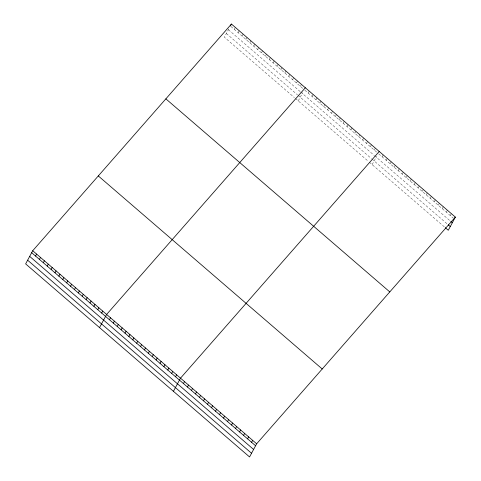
<?xml version="1.0" encoding="UTF-8"?>
<svg xmlns="http://www.w3.org/2000/svg" width="481" height="481" viewBox="0 0 481 481"><rect width="100%" height="100%" fill="white"/><g stroke="black" fill="none" stroke-linecap="round" stroke-linejoin="round"><path stroke-width="0.36" stroke-dasharray="2.4 1.8" d="M228.794 28.962L224.356 37.205L294.36 97.559M234.271 29.359L235.323 27.405M238.161 32.714L239.213 30.754M242.051 36.063L243.103 34.109M245.941 39.418L246.993 37.464M249.831 42.773L250.884 40.813M253.721 46.122L254.774 44.168M257.612 49.477L258.664 47.523M261.496 52.832L262.554 50.872M265.386 56.181L266.438 54.227M269.276 59.536L270.328 57.582M273.166 62.891L274.218 60.937M277.056 66.24L278.108 64.286M280.946 69.595L281.998 67.641M284.836 72.95L285.888 70.996M288.726 76.299L289.778 74.345M292.61 79.654L293.663 77.7M296.5 83.009L297.553 81.055M300.391 86.364L301.443 84.403M298.25 100.914L302.687 92.671M308.171 93.067L309.223 91.113M312.061 96.422L313.113 94.462M315.951 99.771L317.003 97.817M319.835 103.126L320.893 101.172M323.725 106.481L324.777 104.521M327.615 109.83L328.667 107.876M331.505 113.185L332.557 111.231M335.395 116.54L336.447 114.586M339.285 119.889L340.338 117.935M343.175 123.244L344.228 121.29M347.066 126.599L348.118 124.645M350.95 129.948L352.002 127.994M354.84 133.303L355.892 131.349M358.73 136.658L359.782 134.704M362.62 140.007L363.672 138.053M366.51 143.362L367.562 141.408M370.4 146.717L371.452 144.763M374.29 150.072L375.342 148.112M372.144 164.622L376.587 156.379M382.185 156.878L383.237 154.924M386.189 160.329L387.241 158.375M390.199 163.787L391.251 161.832M394.204 167.244L395.256 165.284M398.214 170.695L399.266 168.741M402.218 174.152L403.27 172.198M406.229 177.603L407.281 175.649M410.233 181.06L411.285 179.106M414.243 184.518L415.295 182.558M418.248 187.969L419.3 186.015M422.258 191.426L423.31 189.472M426.262 194.877L427.314 192.923M430.273 198.334L431.325 196.38M434.277 201.786L435.329 199.831M438.287 205.243L439.339 203.289M442.292 208.7L443.344 206.74M446.296 212.151L447.354 210.197M450.306 215.608L451.358 213.654M230.94 26.485L303.168 88.757M304.834 90.194L377.068 152.465M378.679 153.854L453.312 218.2M228.397 29.702L300.066 91.492M300.625 91.973L373.965 155.201M374.519 155.682L450.318 221.032M226.341 33.508L297.462 94.823M298.016 95.304L371.356 158.532M371.915 159.013L447.769 224.405M295.472 98.521L368.26 161.267M369.366 162.229L444.276 226.81"/><path stroke-width="0.72" d="M32.72 250.739L25.637 263.895L249.561 456.95L256.644 443.795L455.363 217.105L231.439 24.05L32.72 250.739L256.644 443.795M35.552 256.048L36.604 254.094M39.442 259.397L40.494 257.443M43.332 262.752L44.384 260.798M47.222 266.107L48.274 264.153M51.112 269.456L52.164 267.502M55.002 272.811L56.055 270.857M58.892 276.166L59.945 274.212M62.777 279.521L63.835 277.561M66.667 282.87L67.719 280.916M70.557 286.225L71.609 284.271M74.447 289.58L75.499 287.62M78.337 292.929L79.389 290.975M82.227 296.284L83.279 294.33M230.381 26.004L231.439 24.05M86.117 299.639L87.169 297.685M90.007 302.988L91.059 301.034M93.891 306.343L94.943 304.389M97.781 309.698L98.833 307.744M101.671 313.047L102.724 311.093M99.531 327.603L106.614 314.448L305.333 87.758M109.452 319.757L110.504 317.803M113.342 323.106L114.394 321.152M117.232 326.461L118.284 324.507M121.116 329.816L122.174 327.862M125.006 333.171L126.058 331.211M128.896 336.52L129.948 334.566M132.786 339.875L133.838 337.921M136.676 343.23L137.728 341.269M140.566 346.579L141.618 344.624M144.456 349.934L145.509 347.979M148.346 353.288L149.399 351.328M152.23 356.637L153.283 354.683M156.121 359.992L157.173 358.038M160.011 363.347L161.063 361.393M163.901 366.696L164.953 364.742M167.791 370.051L168.843 368.097M171.681 373.406L172.733 371.452M175.571 376.755L176.623 374.801M173.431 391.312L180.513 378.156L379.232 151.467M183.465 383.567L184.518 381.613M187.47 387.019L188.522 385.065M191.48 390.476L192.532 388.522M195.484 393.927L196.537 391.973M199.495 397.384L200.547 395.43M203.499 400.841L204.551 398.887M207.509 404.293L208.562 402.338M211.514 407.75L212.566 405.796M215.524 411.201L216.576 409.247M219.528 414.658L220.581 412.704M223.539 418.115L224.591 416.155M227.543 421.566L228.595 419.612M231.553 425.024L232.606 423.07M235.558 428.475L236.61 426.521M239.568 431.932L240.62 429.978M243.572 435.389L244.625 433.429M247.577 438.84L248.635 436.886M251.587 442.298L252.639 440.343M455.363 217.105L448.28 230.261L445.28 227.669M450.817 221.464L452.32 222.757M448.268 224.837L450.27 226.563M165.861 98.858L389.79 291.913M98.292 175.932L322.222 368.987M31.668 252.693L255.591 445.749M29.678 256.391L253.601 449.446M27.627 260.197L251.551 453.252"/></g></svg>
